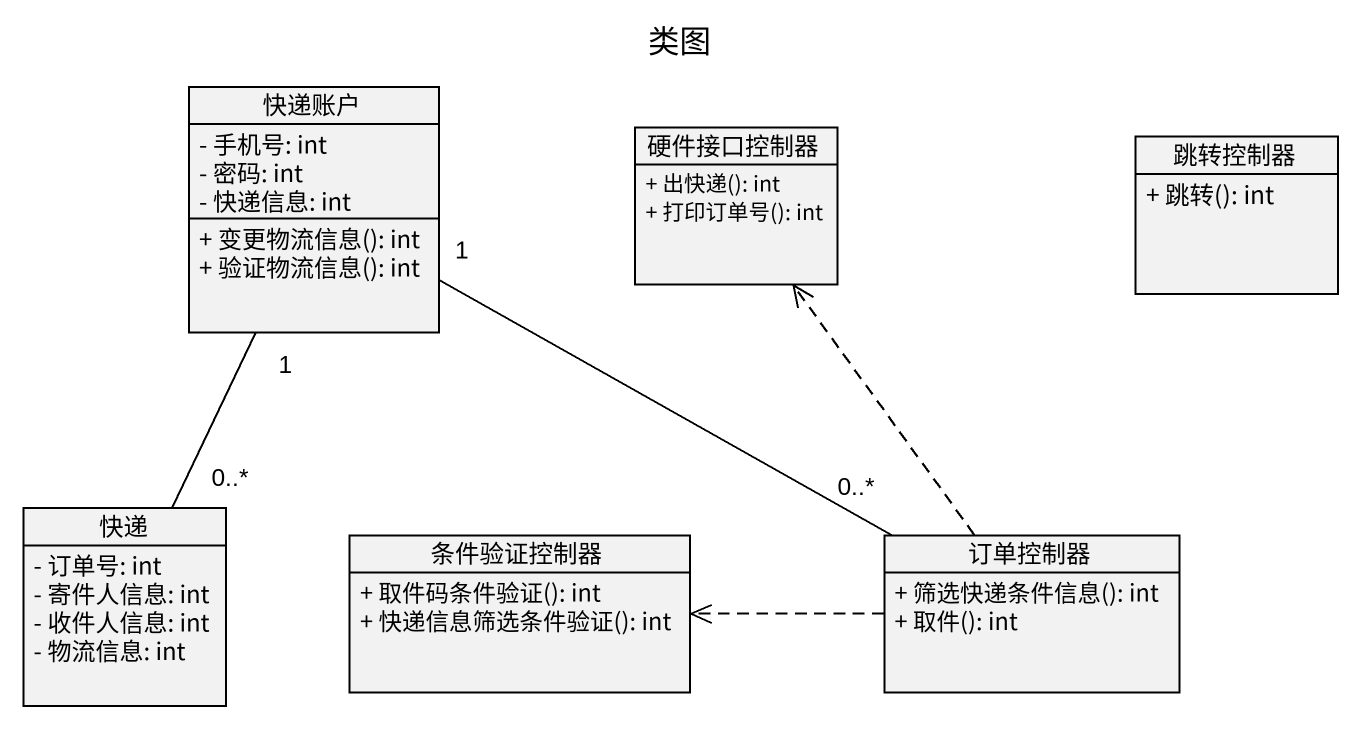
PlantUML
@startuml
title 类图
hide circle
hide empty members
skinparam classAttributeIconSize 0
class 快递账户 {
  - 手机号: int
  - 密码: int
  - 快递信息: int
  + 变更物流信息(): int
  + 验证物流信息(): int
}
class 硬件接口控制器 {
  + 出快递(): int
  + 打印订单号(): int
}
class 跳转控制器 {
  + 跳转(): int
}
class 快递 {
  - 订单号: int
  - 寄件人信息: int
  - 收件人信息: int
  - 物流信息: int
}
class 条件验证控制器 {
  + 取件码条件验证(): int
  + 快递信息筛选条件验证(): int
}
class 订单控制器 {
  + 筛选快递条件信息(): int
  + 取件(): int
}
快递账户 "1" -- "0..*" 快递
快递账户 "1" -right- "0..*" 订单控制器
订单控制器 .up.> 硬件接口控制器
订单控制器 .left.> 条件验证控制器
@enduml
